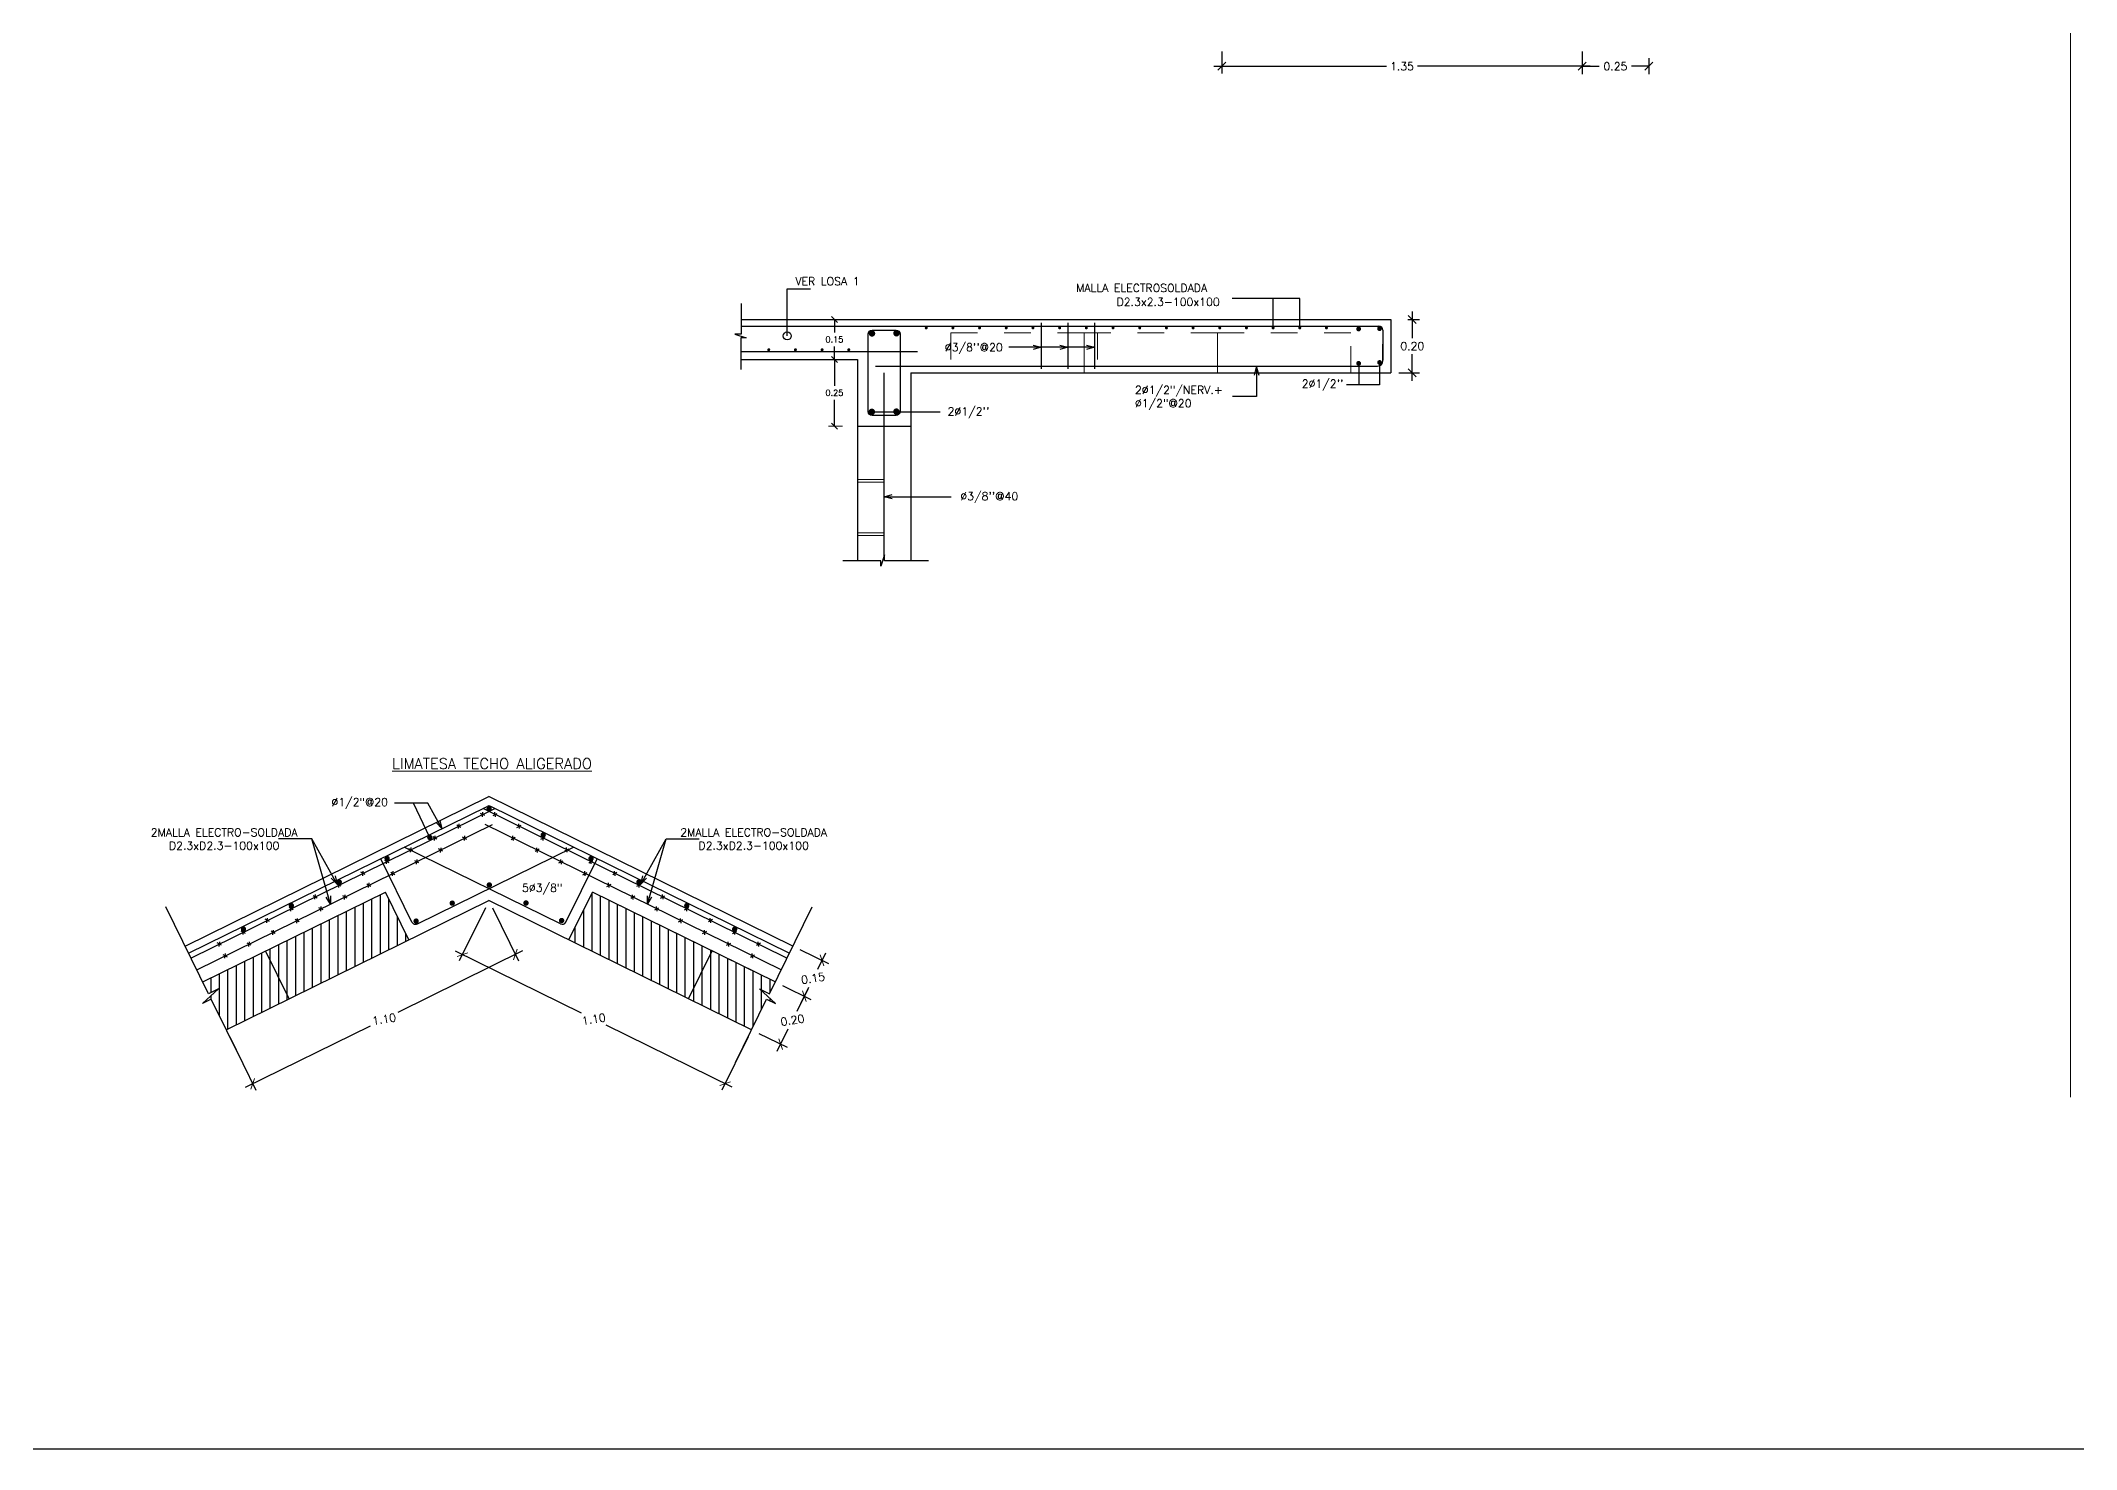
# Model space of a CAD drawing. Header units: metres. Extents: x -44 to 358, y -246 to 48.
# Drawn here: x 9.06 to 16.69, y 0 to 5.28 of the extents above; entities that cross this region are included whole.
import ezdxf

# ---------------------------------------------------------------- set-up
doc = ezdxf.new("R2010")
doc.units = ezdxf.units.M
doc.header["$LTSCALE"] = 0.3
doc.header["$PDMODE"] = 3
for name, pattern in [('CONTINU', [0]), ('CONTINUA', [0]), ('HIDDEN', [9.525, 6.35, -3.175]), ('HIDDEN2', [4.7625, 3.175, -1.5875])]:
    doc.linetypes.add(name, pattern=pattern)
for name, color, linetype in [('ACERO', 5, 'Continuous'), ('BP', 3, 'Continuous'), ('DIMTEXTO', 4, 'Continuous'), ('HATCH', 8, 'Continuous'), ('SECCION', 1, 'Continuous')]:
    doc.layers.add(name, color=color, linetype=linetype)
for name, color, linetype, lineweight in [('corte', 7, 'Continuous', 30), ('DETALLES', 7, 'Continuous', 20), ('Losa', 8, 'HIDDEN', 18)]:
    doc.layers.add(name, color=color, linetype=linetype, lineweight=lineweight)
doc.styles.add('RomanS', font='romans.shx')
doc.styles.add('SMPLEX', font='simplex.shx')
doc.dimstyles.new('D-15', dxfattribs={"dimscale": 0.15, "dimtxt": 0.2, "dimasz": 0.2, "dimexe": 0.18, "dimexo": 0.2, "dimgap": 0.1, "dimtad": 0, "dimtih": 1, "dimtoh": 1, "dimzin": 0, "dimdsep": 46, "dimtxsty": 'SMPLEX', "dimblk": 'OBLIQUE', "dimcen": 0.09, "dimdle": 0.2, "dimclrd": 4, "dimclre": 4, "dimclrt": 4, "dimadec": 0, "dimazin": 0, "dimtfac": 1, "dimtofl": 0, "dimtmove": 0, "dimatfit": 3, "dimldrblk": 'OPEN30', "dimfxl": 1, "dimtolj": 1, "dimtzin": 0, "dimarcsym": 0})
doc.dimstyles.new('DIM-15', dxfattribs={"dimscale": 0.15, "dimtxt": 0.2, "dimasz": 0.2, "dimexe": 0.2, "dimexo": 0.1, "dimgap": 0.1, "dimtad": 0, "dimtih": 1, "dimtoh": 1, "dimzin": 0, "dimdsep": 46, "dimtxsty": 'RomanS', "dimblk1": 'OBLIQUE', "dimblk2": 'OBLIQUE', "dimsah": 1, "dimcen": 0.09, "dimclrd": 4, "dimclre": 4, "dimclrt": 4, "dimadec": 0, "dimazin": 0, "dimtfac": 1, "dimtofl": 0, "dimtmove": 1, "dimatfit": 3, "dimldrblk": 'OBLIQUE', "dimfxl": 0.2, "dimfxlon": 1, "dimtolj": 1, "dimtzin": 0, "dimarcsym": 0})
pattern_1 = [(90, (-16.402176, -16.684344), (-0.03175, 3e-18), [])]

# ---------------------------------------------------------------- blocks, each defined once
blk = doc.blocks.new('_OBLIQUE')
at = {"color": 0, "linetype": 'ByBlock'}
blk.add_line((-0.5, -0.5), (0.5, 0.5), dxfattribs=at)
blk = doc.blocks.new('*D374')
at = {"layer": 'DEFPOINTS', "color": 0, "transparency": 16777216}
for p in [(14.8357, 5.2705), (15.0857, 5.2705), (15.0857, 5.185)]:
    blk.add_point(p, dxfattribs=at)
at = {"layer": 'DIMTEXTO', "color": 4, "lineweight": -2, "transparency": 16777216}
for p, q in [((14.8357, 5.215), (14.8357, 5.155)), ((15.0857, 5.215), (15.0857, 5.155)), ((14.8357, 5.185), (14.8999, 5.185)), ((15.0857, 5.185), (15.0214, 5.185))]:
    blk.add_line(p, q, dxfattribs=at)
at = {"layer": 'DIMTEXTO', "color": 4, "lineweight": -2, "transparency": 16777216, "xscale": 0.03, "yscale": 0.03, "zscale": 0.03, "rotation": 180}
blk.add_blockref('_OBLIQUE', (14.8357, 5.185), dxfattribs=at)
at = {"layer": 'DIMTEXTO', "color": 4, "lineweight": -2, "transparency": 16777216, "xscale": 0.03, "yscale": 0.03, "zscale": 0.03}
blk.add_blockref('_OBLIQUE', (15.0857, 5.185), dxfattribs=at)
at = {"layer": 'DIMTEXTO', "color": 4, "transparency": 16777216, "insert": (14.9607, 5.185), "char_height": 0.03, "attachment_point": 5, "style": 'RomanS'}
blk.add_mtext('\\A1;0.25', dxfattribs=at)
blk = doc.blocks.new('*D376')
at = {"layer": 'DEFPOINTS', "color": 0, "transparency": 16777216}
for p in [(13.4857, 5.2705), (14.8357, 5.2705), (13.4857, 5.185)]:
    blk.add_point(p, dxfattribs=at)
at = {"layer": 'DIMTEXTO', "color": 4, "lineweight": -2, "transparency": 16777216}
for p, q in [((13.4857, 5.2405), (13.4857, 5.158)), ((14.8357, 5.2405), (14.8357, 5.158)), ((13.4557, 5.185), (14.1028, 5.185)), ((14.8657, 5.185), (14.2185, 5.185))]:
    blk.add_line(p, q, dxfattribs=at)
at = {"layer": 'DIMTEXTO', "color": 4, "lineweight": -2, "transparency": 16777216, "xscale": 0.03, "yscale": 0.03, "zscale": 0.03, "rotation": 180}
blk.add_blockref('_OBLIQUE', (13.4857, 5.185), dxfattribs=at)
at = {"layer": 'DIMTEXTO', "color": 4, "lineweight": -2, "transparency": 16777216, "xscale": 0.03, "yscale": 0.03, "zscale": 0.03}
blk.add_blockref('_OBLIQUE', (14.8357, 5.185), dxfattribs=at)
at = {"layer": 'DIMTEXTO', "color": 4, "transparency": 16777216, "insert": (14.1607, 5.185), "char_height": 0.03, "attachment_point": 5, "style": 'SMPLEX'}
blk.add_mtext('\\A1;1.35', dxfattribs=at)
blk = doc.blocks.new('_Open30')
at = {"color": 0, "lineweight": -2}
for p, q in [((-1, 0.27), (0, 0)), ((0, 0), (-1, -0.27)), ((0, 0), (-1, 0))]:
    blk.add_line(p, q, dxfattribs=at)
blk = doc.blocks.new('*D405')
at = {"layer": 'DEFPOINTS', "color": 0, "linetype": 'Continuous', "transparency": 16777216}
for p in [(14.153, 4.236), (14.1995, 4.236), (14.1195, 4.036)]:
    blk.add_point(p, dxfattribs=at)
at = {"layer": 'DIMTEXTO', "color": 4, "linetype": 'Continuous', "lineweight": -2, "transparency": 16777216}
for p, q in [((14.183, 4.236), (14.2265, 4.236)), ((14.1995, 4.266), (14.1995, 4.166)), ((14.1995, 4.006), (14.1995, 4.106)), ((14.1495, 4.036), (14.2265, 4.036))]:
    blk.add_line(p, q, dxfattribs=at)
at = {"layer": 'DIMTEXTO', "color": 4, "linetype": 'Continuous', "lineweight": -2, "transparency": 16777216, "xscale": 0.03, "yscale": 0.03, "zscale": 0.03}
for p, rotation in [((14.1995, 4.236), 90), ((14.1995, 4.036), 270)]:
    blk.add_blockref('_OBLIQUE', p, dxfattribs=dict(at, rotation=rotation))
at = {"layer": 'DIMTEXTO', "color": 4, "linetype": 'Continuous', "lineweight": 0, "transparency": 16777216, "insert": (14.1995, 4.136), "char_height": 0.03, "attachment_point": 5, "style": 'SMPLEX'}
blk.add_mtext('\\A1;0.20', dxfattribs=at)
blk = doc.blocks.new('*U51')
at = {"layer": 'ACERO', "const_width": 0.00562}
blk.add_lwpolyline([(-0.0028, 0, 1), (0.0028, 0, 1)], format="xyb", close=True, dxfattribs=at)
blk = doc.blocks.new('*U52')
at = {"layer": 'DIMTEXTO', "color": 0, "linetype": 'ByBlock', "lineweight": -2, "transparency": 16777216}
for p in [(0, 0), (0.1, 0), (0.2, 0), (0.3, 0), (0.4, 0), (0.5, 0), (0.6, 0), (0.7, 0), (0.8, 0), (0.9, 0), (1, 0), (1.1, 0), (1.2, 0), (1.3, 0), (1.4, 0), (1.5, 0)]:
    blk.add_blockref('*U51', p, dxfattribs=at)
blk = doc.blocks.new('*U66')
at = {"layer": 'ACERO', "const_width": 0.00562}
blk.add_lwpolyline([(-0.0028, 0, 1), (0.0028, 0, 1)], format="xyb", close=True, dxfattribs=at)
blk = doc.blocks.new('*U65')
at = {"layer": 'DIMTEXTO', "color": 0, "linetype": 'ByBlock', "lineweight": -2, "transparency": 16777216}
for p in [(0, 0), (0.1, 0), (0.2, 0), (0.3, 0)]:
    blk.add_blockref('*U66', p, dxfattribs=at)
blk = doc.blocks.new('*D392')
at = {"layer": 'BP', "color": 4, "lineweight": 15, "transparency": 16777216}
for p, q in [((12.0632, 4.086), (12.0107, 4.086)), ((12.0632, 3.836), (12.0107, 3.836))]:
    blk.add_line(p, q, dxfattribs=at)
at = {"layer": 'BP', "color": 4, "lineweight": -2, "transparency": 16777216}
for p, q in [((12.0332, 4.086), (12.0332, 3.9873)), ((12.0332, 3.836), (12.0332, 3.9348))]:
    blk.add_line(p, q, dxfattribs=at)
at = {"layer": 'DEFPOINTS', "color": 0, "transparency": 16777216}
for p in [(12.0332, 4.086), (12.1821, 4.086), (12.1821, 3.836)]:
    blk.add_point(p, dxfattribs=at)
at = {"layer": 'BP', "color": 4, "lineweight": -2, "transparency": 16777216, "xscale": 0.0225, "yscale": 0.0225, "zscale": 0.0225}
for p, rotation in [((12.0332, 4.086), 90), ((12.0332, 3.836), 270)]:
    blk.add_blockref('_OBLIQUE', p, dxfattribs=dict(at, rotation=rotation))
at = {"layer": 'BP', "color": 4, "transparency": 16777216, "insert": (12.0332, 3.961), "char_height": 0.0225, "attachment_point": 5, "style": 'RomanS'}
blk.add_mtext('\\A1;0.25', dxfattribs=at)
blk = doc.blocks.new('*D393')
at = {"layer": 'BP', "color": 4, "lineweight": 15, "transparency": 16777216}
for p, q in [((12.0032, 4.236), (12.0557, 4.236)), ((12.0032, 4.086), (12.0557, 4.086))]:
    blk.add_line(p, q, dxfattribs=at)
at = {"layer": 'BP', "color": 4, "lineweight": -2, "transparency": 16777216}
for p, q in [((12.0332, 4.236), (12.0332, 4.1873)), ((12.0332, 4.086), (12.0332, 4.1348))]:
    blk.add_line(p, q, dxfattribs=at)
at = {"layer": 'DEFPOINTS', "color": 0, "transparency": 16777216}
for p in [(11.7457, 4.236), (12.0332, 4.236), (11.7448, 4.086)]:
    blk.add_point(p, dxfattribs=at)
at = {"layer": 'BP', "color": 4, "lineweight": -2, "transparency": 16777216, "xscale": 0.0225, "yscale": 0.0225, "zscale": 0.0225}
for p, rotation in [((12.0332, 4.236), 90), ((12.0332, 4.086), 270)]:
    blk.add_blockref('_OBLIQUE', p, dxfattribs=dict(at, rotation=rotation))
at = {"layer": 'BP', "color": 4, "transparency": 16777216, "insert": (12.0332, 4.161), "char_height": 0.0225, "attachment_point": 5, "style": 'RomanS'}
blk.add_mtext('\\A1;0.15', dxfattribs=at)
blk = doc.blocks.new('*D565')
at = {"layer": 'DEFPOINTS', "color": 0, "transparency": 16777216}
for p in [(10.7381, 2.0572), (9.7534, 1.5727), (9.8529, 1.3706)]:
    blk.add_point(p, dxfattribs=at)
at = {"layer": 'DETALLES', "color": 4, "lineweight": -2, "transparency": 16777216}
for p, q in [((10.7513, 2.0303), (10.8495, 1.8308)), ((10.8645, 1.8683), (10.3969, 1.6382)), ((9.7667, 1.5458), (9.8648, 1.3464)), ((9.826, 1.3574), (10.2936, 1.5874))]:
    blk.add_line(p, q, dxfattribs=at)
at = {"layer": 'DETALLES', "color": 4, "lineweight": -2, "transparency": 16777216, "xscale": 0.03, "yscale": 0.03, "zscale": 0.03}
for p, rotation in [((10.8375, 1.855), 26.1955354346311), ((9.8529, 1.3706), 206.1955354346312)]:
    blk.add_blockref('_OBLIQUE', p, dxfattribs=dict(at, rotation=rotation))
at = {"layer": 'DETALLES', "color": 4, "transparency": 16777216, "insert": (10.3452, 1.6128), "char_height": 0.03, "attachment_point": 5, "rotation": 9, "style": 'SMPLEX'}
blk.add_mtext('\\A1;1.10', dxfattribs=at)
blk = doc.blocks.new('*U90')
at = {"layer": 'ACERO'}
for p, q in [((0.0078, -0.0042), (-0.0078, 0.0042)), ((-0.0012, -0.0088), (0.0011, 0.0087))]:
    blk.add_line(p, q, dxfattribs=at)
blk = doc.blocks.new('*U91')
at = {"layer": 'ACERO', "color": 0, "linetype": 'ByBlock', "lineweight": -2, "transparency": 16777216}
for p in [(0.987, 0.4856), (0.8076, 0.3973), (0.8973, 0.4414), (0.6281, 0.309), (0.7178, 0.3531), (0.4486, 0.2207), (0.5384, 0.2649), (0.3589, 0.1766), (0.1795, 0.0883), (0.2692, 0.1324), (0, 0), (0.0897, 0.0441)]:
    blk.add_blockref('*U90', p, dxfattribs=at)
blk = doc.blocks.new('*U92')
at = {"layer": 'ACERO'}
for p, q in [((0.0078, -0.0042), (-0.0078, 0.0042)), ((-0.0012, -0.0088), (0.0011, 0.0087))]:
    blk.add_line(p, q, dxfattribs=at)
blk = doc.blocks.new('*U93')
at = {"layer": 'ACERO', "color": 0, "linetype": 'ByBlock', "lineweight": -2, "transparency": 16777216}
for p in [(0.8076, 0.3973), (0.8973, 0.4414), (0.6281, 0.309), (0.7178, 0.3531), (0.4486, 0.2207), (0.5384, 0.2649), (0.3589, 0.1766), (0.1795, 0.0883), (0.2692, 0.1324), (0, 0), (0.0897, 0.0441)]:
    blk.add_blockref('*U92', p, dxfattribs=at)
blk = doc.blocks.new('*U94')
at = {"layer": 'ACERO'}
for p, q in [((0.0078, -0.0042), (-0.0078, 0.0042)), ((-0.0012, -0.0088), (0.0011, 0.0087))]:
    blk.add_line(p, q, dxfattribs=at)
blk = doc.blocks.new('*U95')
at = {"layer": 'ACERO', "color": 0, "linetype": 'ByBlock', "lineweight": -2, "transparency": 16777216}
for p in [(0.987, 0.4856), (0.8076, 0.3973), (0.8973, 0.4414), (0.6281, 0.309), (0.7178, 0.3531), (0.4486, 0.2207), (0.5384, 0.2649), (0.3589, 0.1766), (0.1795, 0.0883), (0.2692, 0.1324), (0, 0), (0.0897, 0.0441)]:
    blk.add_blockref('*U94', p, dxfattribs=at)
blk = doc.blocks.new('*U96')
at = {"layer": 'ACERO'}
for p, q in [((0.0078, -0.0042), (-0.0078, 0.0042)), ((-0.0012, -0.0088), (0.0011, 0.0087))]:
    blk.add_line(p, q, dxfattribs=at)
blk = doc.blocks.new('*U97')
at = {"layer": 'ACERO', "color": 0, "linetype": 'ByBlock', "lineweight": -2, "transparency": 16777216}
for p in [(0.8076, 0.3973), (0.8973, 0.4414), (0.6281, 0.309), (0.7178, 0.3531), (0.4486, 0.2207), (0.5384, 0.2649), (0.3589, 0.1766), (0.1795, 0.0883), (0.2692, 0.1324), (0, 0), (0.0897, 0.0441)]:
    blk.add_blockref('*U96', p, dxfattribs=at)
blk = doc.blocks.new('*D426')
at = {"layer": 'DEFPOINTS', "color": 0, "transparency": 16777216}
for p in [(10.7381, 2.0572), (11.7228, 1.5727), (11.6233, 1.3706)]:
    blk.add_point(p, dxfattribs=at)
at = {"layer": 'DETALLES', "color": 4, "lineweight": -2, "transparency": 16777216}
for p, q in [((10.7249, 2.0303), (10.6267, 1.8308)), ((10.6117, 1.8683), (11.0843, 1.6358)), ((11.6502, 1.3574), (11.1777, 1.5899)), ((11.7095, 1.5458), (11.6114, 1.3464))]:
    blk.add_line(p, q, dxfattribs=at)
at = {"layer": 'DETALLES', "color": 4, "lineweight": -2, "transparency": 16777216, "xscale": 0.03, "yscale": 0.03, "zscale": 0.03}
for p, rotation in [((10.6387, 1.855), 153.8044645653689), ((11.6233, 1.3706), 333.8044645653689)]:
    blk.add_blockref('_OBLIQUE', p, dxfattribs=dict(at, rotation=rotation))
at = {"layer": 'DETALLES', "color": 4, "transparency": 16777216, "insert": (11.131, 1.6128), "char_height": 0.03, "attachment_point": 5, "rotation": 9, "style": 'SMPLEX'}
blk.add_mtext('\\A1;1.10', dxfattribs=at)
blk = doc.blocks.new('*D566')
at = {"layer": 'DEFPOINTS', "color": 0, "transparency": 16777216}
for p in [(11.8111, 1.7522), (11.92, 1.6986), (11.7228, 1.5727)]:
    blk.add_point(p, dxfattribs=at)
at = {"layer": 'DETALLES', "color": 4, "lineweight": -2, "transparency": 16777216}
for p, q in [((11.838, 1.739), (11.9442, 1.6867)), ((11.9333, 1.7255), (11.8921, 1.6418)), ((11.7497, 1.5595), (11.8559, 1.5072)), ((11.8185, 1.4922), (11.8597, 1.5759))]:
    blk.add_line(p, q, dxfattribs=at)
at = {"layer": 'DETALLES', "color": 4, "lineweight": -2, "transparency": 16777216, "xscale": 0.03, "yscale": 0.03, "zscale": 0.03}
for p, rotation in [((11.92, 1.6986), 63.80446456536706), ((11.8317, 1.5191), 243.804464565367)]:
    blk.add_blockref('_OBLIQUE', p, dxfattribs=dict(at, rotation=rotation))
at = {"layer": 'DETALLES', "color": 4, "transparency": 16777216, "insert": (11.8759, 1.6089), "char_height": 0.03, "attachment_point": 5, "rotation": 9, "style": 'SMPLEX'}
blk.add_mtext('\\A1;0.20', dxfattribs=at)
blk = doc.blocks.new('*D567')
at = {"layer": 'DEFPOINTS', "color": 0, "transparency": 16777216}
for p in [(11.8773, 1.8868), (11.9862, 1.8332), (11.8111, 1.7522)]:
    blk.add_point(p, dxfattribs=at)
at = {"layer": 'DETALLES', "color": 4, "lineweight": -2, "transparency": 16777216}
for p, q in [((11.9042, 1.8736), (12.0105, 1.8213)), ((11.9995, 1.8601), (11.9693, 1.7988)), ((11.838, 1.739), (11.9442, 1.6867)), ((11.9068, 1.6717), (11.9369, 1.733))]:
    blk.add_line(p, q, dxfattribs=at)
at = {"layer": 'DETALLES', "color": 4, "lineweight": -2, "transparency": 16777216, "xscale": 0.03, "yscale": 0.03, "zscale": 0.03}
for p, rotation in [((11.9862, 1.8332), 63.80446456529092), ((11.92, 1.6986), 243.8044645652909)]:
    blk.add_blockref('_OBLIQUE', p, dxfattribs=dict(at, rotation=rotation))
at = {"layer": 'DETALLES', "color": 4, "transparency": 16777216, "insert": (11.9531, 1.7659), "char_height": 0.03, "attachment_point": 5, "rotation": 9, "style": 'SMPLEX'}
blk.add_mtext('\\A1;0.15', dxfattribs=at)

msp = doc.modelspace()

# ---------------------------------------------------------------- hatches: boundary and pattern name
at = {"layer": 'HATCH'}
h = msp.add_hatch(dxfattribs=at)
h.set_pattern_fill('ANSI31', color=256, scale=0.01, angle=45)
h.set_pattern_definition(pattern_1)
h.paths.add_polyline_path([(9.9011709, 1.8683217), (9.989458, 1.6888632), (10.4381044, 1.9095812), (10.3498172, 2.0890397)])
h = msp.add_hatch(dxfattribs=at)
h.set_pattern_fill('ANSI31', color=256, scale=0.01, angle=45)
h.set_pattern_definition(pattern_1)
h.paths.add_polyline_path([(11.575038, 1.8683217), (11.4867508, 1.6888632), (11.0381044, 1.9095812), (11.1263916, 2.0890397)])
h = msp.add_hatch(dxfattribs=at)
h.set_pattern_fill('ANSI31', color=256, scale=0.01, angle=45)
h.set_pattern_definition(pattern_1)
h.paths.add_polyline_path([(9.989458, 1.6888632), (9.9011709, 1.8683217), (9.6651495, 1.7522077), (9.686879, 1.7080387), (9.7238577, 1.7262309), (9.6642716, 1.6710386), (9.6971292, 1.6872034), (9.7534367, 1.5727491)])
h = msp.add_hatch(dxfattribs=at)
h.set_pattern_fill('ANSI31', color=256, scale=0.01, angle=45)
h.set_pattern_definition(pattern_1)
h.paths.add_polyline_path([(11.4867508, 1.6888632), (11.575038, 1.8683217), (11.8110594, 1.7522077), (11.7893298, 1.7080387), (11.7523511, 1.7262309), (11.8119373, 1.6710386), (11.7790796, 1.6872034), (11.7227722, 1.5727491)])

# ---------------------------------------------------------------- linework, layer by layer
at = {"color": 8, "linetype": 'CONTINUA', "lineweight": 0, "ltscale": 5}
msp.add_line((16.6666667, 1.3199064), (16.6666667, 10.8199064), dxfattribs=at)
at = {"layer": 'ACERO'}
for p, q in [((11.6830499, 4.2112621), (14.0744667, 4.2112621)), ((12.8077969, 4.2227085), (12.8077969, 4.0510345)), ((12.9077969, 4.2227085), (12.9077969, 4.0510345)), ((13.0077969, 4.2227085), (13.0077969, 4.0510345)), ((14.0894667, 4.1962621), (14.0894667, 4.0829472)), ((14.0895806, 4.081414, 0), (14.0895806, 4.1439501)), ((11.6821879, 4.1160345), (12.344058, 4.1160345)), ((12.1866497, 4.061414), (14.0695806, 4.061414)), ((12.2194667, 3.3487606), (12.2194667, 4.0357228)), ((9.6121772, 1.8598828), (10.7314829, 2.4105412)), ((11.8640317, 1.8598828), (10.744726, 2.4105412)), ((10.4497172, 1.9765897), (10.3327366, 2.2143723)), ((11.0064108, 1.9697518), (10.4209576, 2.2577738)), ((10.4697981, 1.9697518), (11.0552512, 2.2577738)), ((11.0264917, 1.9765897), (11.1434722, 2.2143723))]:
    msp.add_line(p, q, dxfattribs=at)
at = {"layer": 'ACERO', "color": 6}
for p, q in [((9.6210059, 1.8419369), (10.7601762, 2.402368)), ((11.855203, 1.8419369), (10.7160326, 2.402368)), ((9.6430777, 1.7970723), (10.7515172, 2.3423849)), ((11.8331312, 1.7970723), (10.723888, 2.3427802))]:
    msp.add_line(p, q, dxfattribs=at)
at = {"layer": 'ACERO'}
for points, const_width in [([(13.9938692, 4.200383, 1), (14.0028692, 4.200383, 1)], 0.009), ([(14.0722766, 4.2014701, -1), (14.0812766, 4.2014701, -1)], 0.009), ([(12.180087, 4.1833571, -1), (12.168087, 4.1833571, -1)], 0.012), ([(12.271828, 4.1840717, -1), (12.259828, 4.1840717, -1)], 0.012), ([(13.9938692, 4.0713501, 1), (14.0028692, 4.0713501, 1)], 0.009), ([(14.0722766, 4.074664, -1), (14.0812766, 4.074664, -1)], 0.009), ([(12.1794102, 3.889537, -1), (12.1674102, 3.889537, -1)], 0.012), ([(12.2716064, 3.8905102, -1), (12.2596064, 3.8905102, -1)], 0.012), ([(10.7438393, 2.4017877, -1), (10.7339625, 2.4002234, -1)], 0.01), ([(10.5214619, 2.294596, -1), (10.511585, 2.2930317, -1)], 0.01), ([(10.9464802, 2.3041549, -1), (10.9366033, 2.3025906, -1)], 0.01), ([(10.3614333, 2.2158677, -1), (10.3515564, 2.2143034, -1)], 0.01), ([(11.1259388, 2.2158677, -1), (11.1160619, 2.2143034, -1)], 0.01), ([(10.1820141, 2.1275593, -1), (10.1721372, 2.125995, -1)], 0.01), ([(11.305358, 2.1275593, -1), (11.2954811, 2.125995, -1)], 0.01), ([(10.7445211, 2.1165412, -1), (10.7346442, 2.1149769, -1)], 0.01), ([(10.0025555, 2.0392722, -1), (9.9926787, 2.0377078, -1)], 0.01), ([(10.4702018, 1.9810533, -1), (10.4603249, 1.979489, -1)], 0.01), ([(10.6054466, 2.0483398, -1), (10.5955697, 2.0467754, -1)], 0.01), ([(10.8819664, 2.048923, -1), (10.8720896, 2.0473587, -1)], 0.01), ([(11.0154743, 1.9832419, -1), (11.0055975, 1.9816776, -1)], 0.01), ([(11.4848166, 2.0392722, -1), (11.4749397, 2.0377078, -1)], 0.01), ([(9.8230577, 1.9510062, -1), (9.8131808, 1.9494418, -1)], 0.01), ([(11.6643201, 1.9509619, -1), (11.6544432, 1.9493975, -1)], 0.01)]:
    msp.add_lwpolyline(points, format="xyb", close=True, dxfattribs=dict(at, const_width=const_width))
msp.add_lwpolyline([(12.1744667, 4.1960345), (12.2644667, 4.1960345, -0.414213562), (12.2794667, 4.1810345), (12.2794667, 3.8910345, -0.414213562), (12.2644667, 3.8760345), (12.1744667, 3.8760345, -0.414213562), (12.1594667, 3.8910345), (12.1594667, 4.1810345, -0.414213562)], format="xyb", close=True, dxfattribs=at)
for centre, radius, start, end in [((14.0744667, 4.1962621), 0.015, 360, 90), ((14.0695806, 4.081414), 0.02, 270, 0), ((10.7381044, 2.3970818), 0.015, 63.80446457, 116.19553543), ((10.4631766, 1.9832112), 0.015, 206.19553543, 296.19553543)]:
    msp.add_arc(centre, radius, start, end, dxfattribs=at)
at = {"layer": 'ACERO', "ltscale": 0.001}
msp.add_arc((11.0130323, 1.9832112), 0.015, 243.80446457, 333.80446457, dxfattribs=at)
at = {"layer": 'BP', "linetype": 'CONTINUA', "ltscale": 5}
msp.add_lwpolyline([(0, 37.6335309), (50.8625687, 37.6335309), (50.8625687, 0), (0, 0)], close=True, dxfattribs=at)
msp.add_lwpolyline([(0, 37.6335309), (50.8625687, 37.6335309), (50.8625687, 0), (0, 0)], close=True, dxfattribs=at)
at = {"layer": 'BP'}
for points in [[(11.6830499, 4.2952717), (11.6830499, 4.1813703), (11.6597716, 4.1813703), (11.7028802, 4.1675957), (11.6821879, 4.1675957), (11.6821879, 4.0488344)], [(11.6830499, 4.2952717), (11.6830499, 4.1813703), (11.6597716, 4.1813703), (11.7028802, 4.1675957), (11.6821879, 4.1675957), (11.6821879, 4.0488344)], [(12.3856054, 3.3306979), (12.2211332, 3.3306979), (12.2211332, 3.3539762), (12.2073587, 3.3108677), (12.2073587, 3.3315599), (12.0652002, 3.3315599)], [(12.3856054, 3.3306979), (12.2211332, 3.3306979), (12.2211332, 3.3539762), (12.2073587, 3.3108677), (12.2073587, 3.3315599), (12.0652002, 3.3315599)], [(9.8139469, 1.4497518), (9.6971292, 1.6872034), (9.6642716, 1.6710386), (9.7238577, 1.7262309), (9.686879, 1.7080387), (9.5268459, 2.0333329)], [(11.6622619, 1.4497518), (11.7790796, 1.6872034), (11.8119373, 1.6710386), (11.7523511, 1.7262309), (11.7893298, 1.7080387), (11.9493629, 2.0333329)]]:
    msp.add_lwpolyline(points, dxfattribs=at)
at = {"layer": 'corte'}
for p, q in [((9.5989341, 1.8868016), (10.7381044, 2.4472326)), ((11.8772748, 1.8868016), (10.7381044, 2.4472326)), ((9.7534367, 1.5727491), (10.7381044, 2.0571704)), ((11.7227722, 1.5727491), (10.7381044, 2.0571704))]:
    msp.add_line(p, q, dxfattribs=at)
at = {"layer": 'DIMTEXTO'}
for p, q in [((13.7784084, 4.3147783), (13.5236846, 4.3147783)), ((13.6784084, 4.2020124), (13.6784084, 4.3147783)), ((13.7784084, 4.2020124), (13.7784084, 4.3147783)), ((13.9984299, 4.074664), (13.9984299, 3.9914023)), ((14.0767766, 4.074664), (14.0767766, 3.9914023)), ((14.0767766, 3.9914023), (13.9531098, 3.9914023)), ((12.1734102, 3.889537), (12.4291477, 3.889537))]:
    msp.add_line(p, q, dxfattribs=at)
at = {"layer": 'DIMTEXTO', "linetype": 'Continuous'}
for p, q in [((10.5088223, 2.4224071), (10.384685, 2.4224071)), ((10.5165234, 2.2938139), (10.4548713, 2.4224071)), ((10.0740627, 2.2888481), (9.9499253, 2.2888481)), ((11.4021462, 2.2888481), (11.5262835, 2.2888481))]:
    msp.add_line(p, q, dxfattribs=at)
at = {"layer": 'Losa', "linetype": 'HIDDEN2', "lineweight": 0, "ltscale": 0.1}
for p, q in [((13.0194667, 4.1860345), (13.0194667, 4.0360345)), ((12.1194667, 3.6360345), (12.3194667, 3.6360345)), ((12.1194667, 3.6260345), (12.3194667, 3.6260345)), ((12.1194667, 3.4360345), (12.3194667, 3.4360345)), ((12.1194667, 3.4260345), (12.3194667, 3.4260345))]:
    msp.add_line(p, q, dxfattribs=at)
for points in [[(12.4694667, 4.1860345), (12.4694667, 4.0360345), (12.9694667, 4.0360345), (12.9694667, 4.1860345)], [(12.9694667, 4.1860345), (12.9694667, 4.0360345), (13.4694667, 4.0360345), (13.4694667, 4.1860345)], [(13.4694667, 4.1860345), (13.4694667, 4.0360345), (13.9694667, 4.0360345), (13.9694667, 4.1860345)]]:
    msp.add_lwpolyline(points, close=True, dxfattribs=at)
at = {"layer": 'SECCION', "color": 1, "linetype": 'CONTINU', "ltscale": 0.025}
for p, q in [((11.6830499, 4.2360345), (14.1194667, 4.2360345)), ((14.1194667, 4.2360345), (14.1194667, 4.0360345)), ((11.6821879, 4.0860345), (12.1194667, 4.0860345)), ((12.1194667, 4.0860345), (12.1194667, 3.3315599)), ((12.3194667, 4.0360345), (12.3194667, 3.3306979)), ((12.3194667, 4.0360345), (14.1194667, 4.0360345)), ((12.1194667, 3.8360345), (12.3194667, 3.8360345))]:
    msp.add_line(p, q, dxfattribs=at)
at = {"layer": 'SECCION', "color": 8, "linetype": 'CONTINU', "ltscale": 0.001}
for p, q in [((9.6651495, 1.7522077), (10.3498172, 2.0890397)), ((10.4381044, 1.9095812), (10.3498172, 2.0890397)), ((11.0381044, 1.9095812), (11.1263916, 2.0890397)), ((11.756979, 1.7788133), (11.1263916, 2.0890397)), ((11.8110594, 1.7522077), (11.1263916, 2.0890397)), ((9.989458, 1.6888632), (9.9011709, 1.8683217)), ((11.4867508, 1.6888632), (11.575038, 1.8683217))]:
    msp.add_line(p, q, dxfattribs=at)

# ---------------------------------------------------------------- block references
at = {"layer": 'ACERO'}
for name, p in [('*U91', (9.7277865, 1.8944277)), ('*U93', (9.7498583, 1.849563))]:
    msp.add_blockref(name, p, dxfattribs=at)
at = {"layer": 'ACERO', "xscale": -1}
for name, p in [('*U95', (11.7484224, 1.8944277)), ('*U97', (11.7263506, 1.849563))]:
    msp.add_blockref(name, p, dxfattribs=at)
at = {"layer": 'DIMTEXTO', "xscale": -1}
for name, p in [('*U52', (13.8775687, 4.204277)), ('*U65', (12.086985, 4.1224945))]:
    msp.add_blockref(name, p, dxfattribs=at)

# ---------------------------------------------------------------- texts
at = {"layer": 'DETALLES', "color": 4, "insert": (10.7496893, 2.5706105), "char_height": 0.04, "attachment_point": 5, "style": 'SMPLEX'}
msp.add_mtext('\\A1;{\\LLIMATESA TECHO ALIGERADO }', dxfattribs=at)
at = {"layer": 'DIMTEXTO', "color": 4, "char_height": 0.03, "style": 'SMPLEX'}
for s, insert, attachment_point in [('VER LOSA 1', (11.8867666, 4.379148, -0.0642835), 4), ('MALLA ELECTROSOLDADA', (12.9394336, 4.3539312, -0.0642835), 4), ('D2.3x2.3-100x100', (13.0907972, 4.3016678, -0.0642835), 4), ("%%C3/8''@20", (12.4469303, 4.1265288), 4), ('\\A1;{\\Fromans|c0;2%%C1/2"/NERV.+\\P%%C1/2"@20}', (13.1596533, 3.9416133), 4), ("2%%C1/2''", (13.7848935, 3.9902412, 0.4671289), 4), ("2%%C1/2''", (12.4574059, 3.8863561, -0.0642835), 4), ("%%C3/8''@40", (12.5051498, 3.5680841), 4), ('%%C1/2"@20', (10.253757, 2.4216404, -0.5410026), 5), ('{\\fSimplex|b0|i0|c0|p2;2MALLA ELECTRO-SOLDADA\\PD2.3xD2.3-100x100}', (9.745651, 2.2880815, -0.5410026), 5), ('{\\fSimplex|b0|i0|c0|p2;2MALLA ELECTRO-SOLDADA\\PD2.3xD2.3-100x100}', (11.7305578, 2.2880815, -0.5410026), 5), ('5%%C3/8"', (10.9378241, 2.0999962), 5)]:
    msp.add_mtext(s, dxfattribs=dict(at, insert=insert, attachment_point=attachment_point))

# ---------------------------------------------------------------- dimensions: what is measured, and where the dimension line sits
at = {"layer": 'BP'}
for base, p1, p2, picture, middle in [((12.0332011, 4.2360345), (11.7448045, 4.0860345), (11.7456665, 4.2360345), '*D393', (12.0332011, 4.1610345)), ((12.0332011, 4.0860345), (12.1820832, 3.8360345), (12.1820832, 4.0860345), '*D392', (12.0332011, 3.9610345))]:
    dim = msp.add_linear_dim(base=base, p1=p1, p2=p2, angle=90, dimstyle='DIM-15', override={"dimtxt": 0.15, "dimasz": 0.15, "dimexe": 0.15, "dimlwe": 15}, dxfattribs=at)
    dim.commit()
    dim.dimension.update_dxf_attribs({"geometry": picture, "text_midpoint": middle})
at = {"layer": 'DETALLES'}
for p1, p2, distance, picture, middle in [((10.7381044, 2.0571704), (9.7534367, 1.5727491), 0.2252695, '*D565', (10.3452126, 1.6128271)), ((10.7381044, 2.0571704), (11.7227722, 1.5727491), -0.2252695, '*D426', (11.1309963, 1.6128271)), ((11.8110594, 1.7522077), (11.8772748, 1.8868016), -0.1214202, '*D567', (11.9531166, 1.7659054)), ((11.7227722, 1.5727491), (11.8110594, 1.7522077), -0.1214202, '*D566', (11.8758653, 1.6088791))]:
    dim = msp.add_aligned_dim(p1=p1, p2=p2, distance=distance, dimstyle='D-15', dxfattribs=at)
    dim.commit()
    dim.dimension.update_dxf_attribs({"geometry": picture, "text_midpoint": middle, "text_rotation": 9})
at = {"layer": 'DIMTEXTO'}
for base, p2, dimstyle, picture, middle in [((13.4856606, 5.1849764), (13.4856606, 5.2705376), 'D-15', '*D376', (14.1606606, 5.1849764)), ((15.0856606, 5.1849764), (15.0856606, 5.2705376), 'DIM-15', '*D374', (14.9606606, 5.1849764))]:
    dim = msp.add_linear_dim(base=base, p1=(14.8356606, 5.2705376), p2=p2, dimstyle=dimstyle, dxfattribs=at)
    dim.commit()
    dim.dimension.update_dxf_attribs({"geometry": picture, "text_midpoint": middle})
at = {"layer": 'DIMTEXTO', "linetype": 'Continuous', "lineweight": 0}
dim = msp.add_linear_dim(base=(14.199495, 4.2360345), p1=(14.1194667, 4.0360345), p2=(14.1530248, 4.2360345), angle=90, dimstyle='D-15', dxfattribs=at)
dim.commit()
dim.dimension.update_dxf_attribs({"geometry": '*D405', "text_midpoint": (14.199495, 4.1360345)})

# ---------------------------------------------------------------- leaders
at = {"layer": 'DIMTEXTO'}
msp.add_leader([(11.8561779, 4.1741077), (11.8561779, 4.3510915), (11.9432805, 4.3510915)], dimstyle='D-15', override={"dimldrblk": 'DotBlank'}, dxfattribs=at)
for points in [[(13.0077969, 4.1316563), (12.6875739, 4.1316563)], [(12.9077969, 4.1316563), (12.6875739, 4.1316563)], [(12.8077969, 4.1316563), (12.6875739, 4.1316563)], [(13.6159613, 4.0569976, -0.0036993), (13.6159613, 3.9476727, -0.0036993), (13.5250385, 3.9476727, -0.0036993)], [(12.2194667, 3.5711293), (12.4709632, 3.5711293)]]:
    msp.add_leader(points, dimstyle='D-15', dxfattribs=at)
at = {"layer": 'DIMTEXTO', "linetype": 'Continuous'}
for points in [[(10.5619864, 2.327155), (10.5088223, 2.4224071)], [(10.1686799, 2.1193261), (10.0740627, 2.2888481)], [(11.307529, 2.1193261), (11.4021462, 2.2888481)]]:
    msp.add_leader(points, dimstyle='D-15', override={"dimgap": 0.1, "dimtad": 0}, dxfattribs=at)
for points in [[(10.1442667, 2.0436394), (10.0740627, 2.2888481)], [(11.3319422, 2.0436394), (11.4021462, 2.2888481)]]:
    msp.add_leader(points, dimstyle='D-15', dxfattribs=at)

doc.saveas('drawing.dxf')
